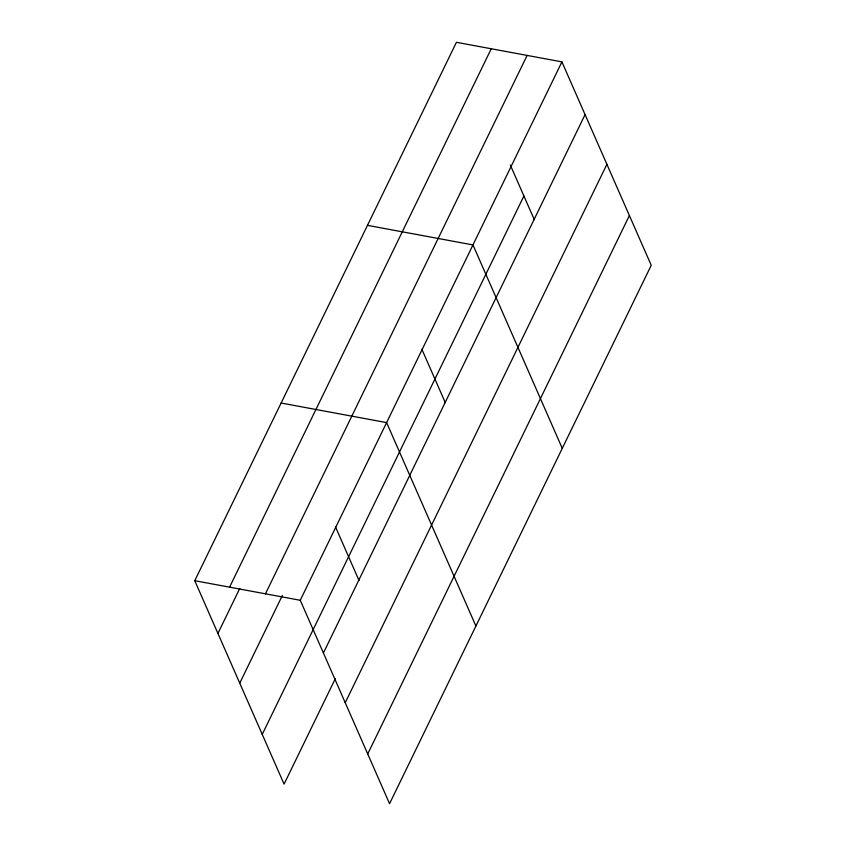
<?xml version="1.0" encoding="UTF-8"?>
<svg xmlns="http://www.w3.org/2000/svg" width="846" height="846" viewBox="0 0 846 846"><rect width="100%" height="100%" fill="white"/><g stroke="black" fill="none" stroke-linecap="round" stroke-linejoin="round"><path stroke-width="1.27" d="M335.302 678.704L284.076 784.126L194.77 580.705L456.438 42.3L561.924 61.874L651.23 265.295L389.562 803.7L300.267 600.279L561.924 61.874M229.583 587.166L491.251 48.761M217.919 633.421L239.788 588.414M265.454 593.818L527.121 55.413M239.746 683.156L282.342 595.499M262.239 734.391L523.907 195.986M323.405 652.996L585.072 114.591M345.231 702.73L606.899 164.325M367.724 753.966L629.392 215.561M367.471 225.353L472.967 244.928L562.262 448.348M281.126 403.034L386.611 422.598L475.907 626.029M194.77 580.705L300.267 600.279M510.307 165.012L534.302 219.674M421.858 349.261L445.334 402.728M335.513 526.931L358.99 580.409"/></g></svg>
